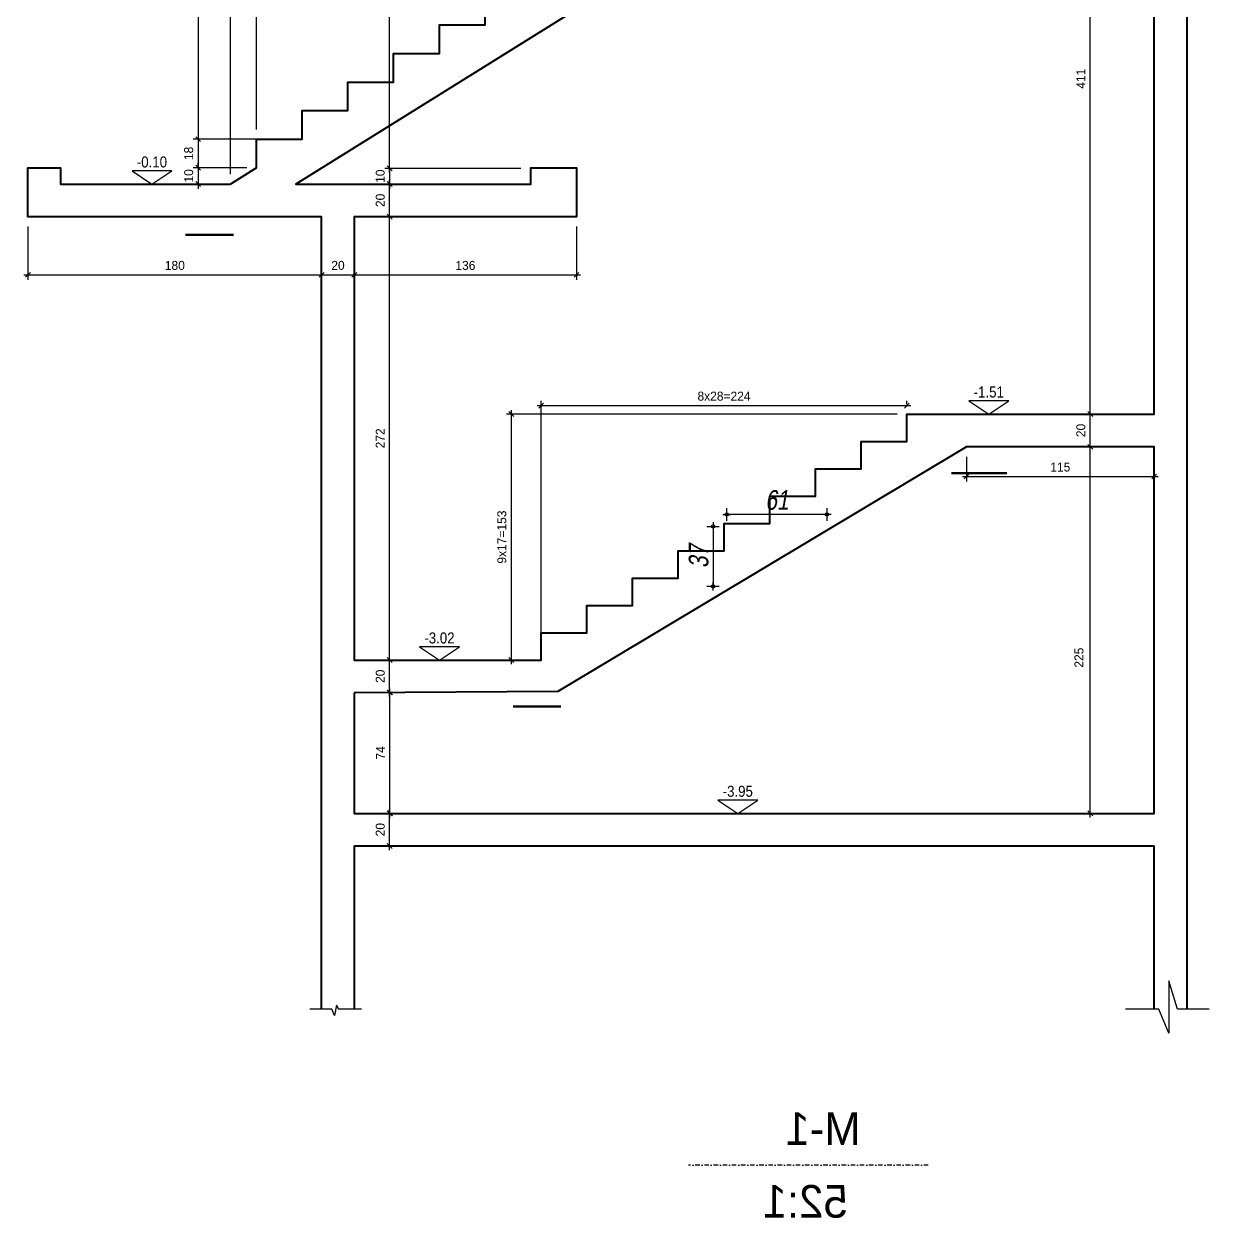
# Model space of a CAD drawing. Header units: inches. Extents: x -5298 to 11252, y 8210 to 22495.
# Drawn here: x 7326 to 8052, y 14963 to 15695 of the extents above; entities that cross this region are included whole.
import ezdxf
from ezdxf.enums import TextEntityAlignment as Align

# ---------------------------------------------------------------- set-up
doc = ezdxf.new("R2010")
doc.units = ezdxf.units.IN
doc.header["$LTSCALE"] = 11
doc.header["$MEASUREMENT"] = 0
doc.linetypes.add('DASHDOT2', pattern=[0.5, 0.25, -0.125, 0, -0.125])
doc.layers.get('Defpoints').update_dxf_attribs({"color": 40})
for name, color, linetype in [('break', 1, 'Continuous'), ('dim', 3, 'Continuous'), ('dim-50-v', 2, 'Continuous'), ('ENG_level', 1, 'DASHDOT2'), ('otm-text', 1, 'Continuous'), ('P-lines', 3, 'Continuous')]:
    doc.layers.add(name, color=color, linetype=linetype)
doc.layers.add('W', color=1, linetype='Continuous', lineweight=50)
doc.layers.add('W-Conc', color=3, linetype='Continuous', lineweight=40)
doc.styles.add('danmm', font='danmm.shx', dxfattribs={"width": 0.9})
doc.styles.add('H-it', font='HEB', dxfattribs={"width": 0.8, "oblique": 10})
doc.styles.add('HEBTXT', font='hebtxt-weld.shx')
doc.styles.add('ROMANS', font='romans')
doc.styles.add('SIVAN-M', font='sivan_m.shx')
doc.dimstyles.new('1-50-work', dxfattribs={"dimtxt": 12, "dimasz": 0.2, "dimexe": 0, "dimexo": 0, "dimgap": 2, "dimtad": 1, "dimdec": 0, "dimtxsty": 'H-it', "dimblk1": 'D20', "dimblk2": 'D20', "dimsah": 1, "dimcen": 0, "dimse1": 1, "dimse2": 1, "dimclrd": 256, "dimclrt": 256, "dimazin": 3, "dimtfac": 1, "dimtdec": 0, "dimtmove": 2, "dimatfit": 3, "dimldrblk": 'D20', "dimtvp": 0.733333})
doc.dimstyles.new('25', dxfattribs={"dimtxt": 5.5, "dimasz": 3, "dimexe": 3, "dimexo": 6, "dimgap": 3, "dimtad": 1, "dimdec": 0, "dimrnd": 0.5, "dimtxsty": 'HEBTXT', "dimblk1": 'OBLIQUE', "dimblk2": 'OBLIQUE', "dimsah": 1, "dimcen": 1, "dimdle": 2.5, "dimclre": 9, "dimclrt": 3, "dimazin": 3, "dimtfac": 1, "dimtdec": 0, "dimtix": 1, "dimtmove": 2, "dimatfit": 3, "dimldrblk": 'OBLIQUE'})

# ---------------------------------------------------------------- blocks, each defined once
blk = doc.blocks.new('_OBLIQUE')
at = {"color": 0, "linetype": 'ByBlock'}
blk.add_line((-0.5, -0.5), (0.5, 0.5), dxfattribs=at)
blk = doc.blocks.new('*D1024')
at = {"layer": 'Defpoints', "color": 0, "ltscale": 5, "transparency": 16777216}
for p in [(7978, 15435.51, -0.31), (7979.14, 15435.51), (7999.34, 15210.97, -0.31)]:
    blk.add_point(p, dxfattribs=at)
at = {"layer": 'dim-50-v', "color": 0, "lineweight": -2, "ltscale": 5, "transparency": 16777216}
blk.add_line((7979.14, 15208.47), (7979.14, 15438.01), dxfattribs=at)
at = {"layer": 'dim-50-v', "color": 9, "lineweight": -2, "ltscale": 5, "transparency": 16777216}
for p, q in [((7984, 15435.51), (7982.14, 15435.51)), ((7993.34, 15210.97), (7976.14, 15210.97))]:
    blk.add_line(p, q, dxfattribs=at)
at = {"layer": 'dim-50-v', "color": 0, "lineweight": -2, "ltscale": 5, "transparency": 16777216, "xscale": 3, "yscale": 3, "zscale": 3}
for p, rotation in [((7979.14, 15435.51), 90), ((7979.14, 15210.97), 270)]:
    blk.add_blockref('_OBLIQUE', p, dxfattribs=dict(at, rotation=rotation))
at = {"layer": 'dim-50-v', "color": 3, "ltscale": 5, "transparency": 16777216, "insert": (7972.25, 15306.35), "char_height": 5.5, "attachment_point": 5, "rotation": 90, "style": 'HEBTXT'}
blk.add_mtext('\\A1;225', dxfattribs=at)
blk = doc.blocks.new('*D994')
at = {"layer": 'Defpoints', "color": 0, "ltscale": 5, "transparency": 16777216}
for p in [(7978.36, 15455.54, -0.31), (7979.14, 15455.54), (7978, 15435.51, -0.31)]:
    blk.add_point(p, dxfattribs=at)
at = {"layer": 'dim-50-v', "color": 0, "lineweight": -2, "ltscale": 5, "transparency": 16777216}
blk.add_line((7979.14, 15433.01), (7979.14, 15458.04), dxfattribs=at)
at = {"layer": 'dim-50-v', "color": 9, "lineweight": -2, "ltscale": 5, "transparency": 16777216}
for p, q in [((7984.36, 15455.54), (7982.14, 15455.54)), ((7984, 15435.51), (7982.14, 15435.51))]:
    blk.add_line(p, q, dxfattribs=at)
at = {"layer": 'dim-50-v', "color": 0, "lineweight": -2, "ltscale": 5, "transparency": 16777216, "xscale": 3, "yscale": 3, "zscale": 3}
for p, rotation in [((7979.14, 15455.54), 90), ((7979.14, 15435.51), 270)]:
    blk.add_blockref('_OBLIQUE', p, dxfattribs=dict(at, rotation=rotation))
at = {"layer": 'dim-50-v', "color": 3, "ltscale": 5, "transparency": 16777216, "insert": (7973.39, 15445.53), "char_height": 5.5, "attachment_point": 5, "rotation": 90, "style": 'HEBTXT'}
blk.add_mtext('\\A1;20', dxfattribs=at)
blk = doc.blocks.new('*D995')
at = {"layer": 'Defpoints', "color": 0, "ltscale": 5, "transparency": 16777216}
for p in [(7979, 15866.47, -0.31), (7979.14, 15866.47), (7978.36, 15455.54, -0.31)]:
    blk.add_point(p, dxfattribs=at)
at = {"layer": 'dim-50-v', "color": 0, "lineweight": -2, "ltscale": 5, "transparency": 16777216}
blk.add_line((7979.14, 15453.04), (7979.14, 15868.97), dxfattribs=at)
at = {"layer": 'dim-50-v', "color": 9, "lineweight": -2, "ltscale": 5, "transparency": 16777216}
for p, q in [((7985, 15866.47), (7982.14, 15866.47)), ((7984.36, 15455.54), (7982.14, 15455.54))]:
    blk.add_line(p, q, dxfattribs=at)
at = {"layer": 'dim-50-v', "color": 0, "lineweight": -2, "ltscale": 5, "transparency": 16777216, "xscale": 3, "yscale": 3, "zscale": 3}
for p, rotation in [((7979.14, 15866.47), 90), ((7979.14, 15455.54), 270)]:
    blk.add_blockref('_OBLIQUE', p, dxfattribs=dict(at, rotation=rotation))
at = {"layer": 'dim-50-v', "color": 3, "ltscale": 5, "transparency": 16777216, "insert": (7973.39, 15661.01), "char_height": 5.5, "attachment_point": 5, "rotation": 90, "style": 'HEBTXT'}
blk.add_mtext('\\A1;411', dxfattribs=at)
blk = doc.blocks.new('MF1')
blk.add_lwpolyline([(30, 20), (0, 0), (-30, 20)], close=True)
at = {"style": 'ROMANS'}
blk.add_attdef('0', text='', height=6, dxfattribs=at).set_placement((0, 25), align=Align.CENTER)
blk = doc.blocks.new('*D1001')
at = {"layer": 'Defpoints', "color": 0, "ltscale": 5, "transparency": 16777216}
for p in [(7548.56, 15210.97, -0.31), (7549.97, 15210.97), (7548.56, 15190.97, -0.25)]:
    blk.add_point(p, dxfattribs=at)
at = {"layer": 'dim-50-v', "color": 0, "lineweight": -2, "ltscale": 5, "transparency": 16777216}
blk.add_line((7549.97, 15188.47), (7549.97, 15213.47), dxfattribs=at)
at = {"layer": 'dim-50-v', "color": 9, "lineweight": -2, "ltscale": 5, "transparency": 16777216}
for p, q in [((7554.56, 15210.97), (7552.97, 15210.97)), ((7554.56, 15190.97), (7552.97, 15190.97))]:
    blk.add_line(p, q, dxfattribs=at)
at = {"layer": 'dim-50-v', "color": 0, "lineweight": -2, "ltscale": 5, "transparency": 16777216, "xscale": 3, "yscale": 3, "zscale": 3}
for p, rotation in [((7549.97, 15210.97), 90), ((7549.97, 15190.97), 270)]:
    blk.add_blockref('_OBLIQUE', p, dxfattribs=dict(at, rotation=rotation))
at = {"layer": 'dim-50-v', "color": 3, "ltscale": 5, "transparency": 16777216, "insert": (7544.22, 15200.97), "char_height": 5.5, "attachment_point": 5, "rotation": 90, "style": 'HEBTXT'}
blk.add_mtext('\\A1;20', dxfattribs=at)
blk = doc.blocks.new('*D1002')
at = {"layer": 'Defpoints', "color": 0, "ltscale": 5, "transparency": 16777216}
for p in [(7549.86, 15285.01, -0.31), (7550.18, 15285.01), (7548.56, 15210.97, -0.31)]:
    blk.add_point(p, dxfattribs=at)
at = {"layer": 'dim-50-v', "color": 0, "lineweight": -2, "ltscale": 5, "transparency": 16777216}
blk.add_line((7550.18, 15208.47), (7550.18, 15287.51), dxfattribs=at)
at = {"layer": 'dim-50-v', "color": 9, "lineweight": -2, "ltscale": 5, "transparency": 16777216}
for p, q in [((7555.86, 15285.01), (7553.18, 15285.01)), ((7554.56, 15210.97), (7553.18, 15210.97))]:
    blk.add_line(p, q, dxfattribs=at)
at = {"layer": 'dim-50-v', "color": 0, "lineweight": -2, "ltscale": 5, "transparency": 16777216, "xscale": 3, "yscale": 3, "zscale": 3}
for p, rotation in [((7550.18, 15285.01), 90), ((7550.18, 15210.97), 270)]:
    blk.add_blockref('_OBLIQUE', p, dxfattribs=dict(at, rotation=rotation))
at = {"layer": 'dim-50-v', "color": 3, "ltscale": 5, "transparency": 16777216, "insert": (7544.43, 15247.99), "char_height": 5.5, "attachment_point": 5, "rotation": 90, "style": 'HEBTXT'}
blk.add_mtext('\\A1;74', dxfattribs=at)
blk = doc.blocks.new('*D1003')
at = {"layer": 'Defpoints', "color": 0, "ltscale": 5, "transparency": 16777216}
for p in [(7549.97, 15304.88, -0.31), (7549.97, 15304.88), (7549.86, 15285.01, -0.31)]:
    blk.add_point(p, dxfattribs=at)
at = {"layer": 'dim-50-v', "color": 0, "lineweight": -2, "ltscale": 5, "transparency": 16777216}
blk.add_line((7549.97, 15282.51), (7549.97, 15307.38), dxfattribs=at)
at = {"layer": 'dim-50-v', "color": 9, "lineweight": -2, "ltscale": 5, "transparency": 16777216}
for p, q in [((7555.97, 15304.88), (7552.97, 15304.88)), ((7555.86, 15285.01), (7552.97, 15285.01))]:
    blk.add_line(p, q, dxfattribs=at)
at = {"layer": 'dim-50-v', "color": 0, "lineweight": -2, "ltscale": 5, "transparency": 16777216, "xscale": 3, "yscale": 3, "zscale": 3}
for p, rotation in [((7549.97, 15304.88), 90), ((7549.97, 15285.01), 270)]:
    blk.add_blockref('_OBLIQUE', p, dxfattribs=dict(at, rotation=rotation))
at = {"layer": 'dim-50-v', "color": 3, "ltscale": 5, "transparency": 16777216, "insert": (7544.22, 15294.95), "char_height": 5.5, "attachment_point": 5, "rotation": 90, "style": 'HEBTXT'}
blk.add_mtext('\\A1;20', dxfattribs=at)
blk = doc.blocks.new('*D1004')
at = {"layer": 'Defpoints', "color": 0, "ltscale": 5, "transparency": 16777216}
for p in [(7549.97, 15576.47), (7565.18, 15576.47, -0.31), (7549.97, 15304.88, -0.31)]:
    blk.add_point(p, dxfattribs=at)
at = {"layer": 'dim-50-v', "color": 9, "lineweight": -2, "ltscale": 5, "transparency": 16777216}
for p, q in [((7559.18, 15576.47), (7546.97, 15576.47)), ((7555.97, 15304.88), (7552.97, 15304.88))]:
    blk.add_line(p, q, dxfattribs=at)
at = {"layer": 'dim-50-v', "color": 0, "lineweight": -2, "ltscale": 5, "transparency": 16777216}
blk.add_line((7549.97, 15302.38), (7549.97, 15578.97), dxfattribs=at)
at = {"layer": 'dim-50-v', "color": 0, "lineweight": -2, "ltscale": 5, "transparency": 16777216, "xscale": 3, "yscale": 3, "zscale": 3}
for p, rotation in [((7549.97, 15576.47), 90), ((7549.97, 15304.88), 270)]:
    blk.add_blockref('_OBLIQUE', p, dxfattribs=dict(at, rotation=rotation))
at = {"layer": 'dim-50-v', "color": 3, "ltscale": 5, "transparency": 16777216, "insert": (7544.22, 15440.68), "char_height": 5.5, "attachment_point": 5, "rotation": 90, "style": 'HEBTXT'}
blk.add_mtext('\\A1;272', dxfattribs=at)
blk = doc.blocks.new('*D1005')
at = {"layer": 'Defpoints', "color": 0, "ltscale": 5, "transparency": 16777216}
for p in [(7549.97, 15596.47), (7564.42, 15596.47, -0.31), (7565.18, 15576.47, -0.31)]:
    blk.add_point(p, dxfattribs=at)
at = {"layer": 'dim-50-v', "color": 0, "lineweight": -2, "ltscale": 5, "transparency": 16777216}
blk.add_line((7549.97, 15573.97), (7549.97, 15598.97), dxfattribs=at)
at = {"layer": 'dim-50-v', "color": 9, "lineweight": -2, "ltscale": 5, "transparency": 16777216}
for p, q in [((7558.42, 15596.47), (7546.97, 15596.47)), ((7559.18, 15576.47), (7546.97, 15576.47))]:
    blk.add_line(p, q, dxfattribs=at)
at = {"layer": 'dim-50-v', "color": 0, "lineweight": -2, "ltscale": 5, "transparency": 16777216, "xscale": 3, "yscale": 3, "zscale": 3}
for p, rotation in [((7549.97, 15596.47), 90), ((7549.97, 15576.47), 270)]:
    blk.add_blockref('_OBLIQUE', p, dxfattribs=dict(at, rotation=rotation))
at = {"layer": 'dim-50-v', "color": 3, "ltscale": 5, "transparency": 16777216, "insert": (7544.22, 15586.47), "char_height": 5.5, "attachment_point": 5, "rotation": 90, "style": 'HEBTXT'}
blk.add_mtext('\\A1;20', dxfattribs=at)
blk = doc.blocks.new('*D1006')
at = {"layer": 'Defpoints', "color": 0, "ltscale": 5, "transparency": 16777216}
for p in [(7549.97, 16031.41), (7586.43, 16031.41, -0.31), (7636.42, 15606.07, -0.31)]:
    blk.add_point(p, dxfattribs=at)
at = {"layer": 'dim-50-v', "color": 9, "lineweight": -2, "ltscale": 5, "transparency": 16777216}
for p, q in [((7580.43, 16031.41), (7546.97, 16031.41)), ((7630.42, 15606.07), (7546.97, 15606.07))]:
    blk.add_line(p, q, dxfattribs=at)
at = {"layer": 'dim-50-v', "color": 0, "lineweight": -2, "ltscale": 5, "transparency": 16777216}
blk.add_line((7549.97, 15603.57), (7549.97, 16033.91), dxfattribs=at)
at = {"layer": 'dim-50-v', "color": 0, "lineweight": -2, "ltscale": 5, "transparency": 16777216, "xscale": 3, "yscale": 3, "zscale": 3}
for p, rotation in [((7549.97, 16031.41), 90), ((7549.97, 15606.07), 270)]:
    blk.add_blockref('_OBLIQUE', p, dxfattribs=dict(at, rotation=rotation))
at = {"layer": 'dim-50-v', "color": 3, "ltscale": 5, "transparency": 16777216, "insert": (7544.22, 15818.74), "char_height": 5.5, "attachment_point": 5, "rotation": 90, "style": 'HEBTXT'}
blk.add_mtext('\\A1;426', dxfattribs=at)
blk = doc.blocks.new('*D1012')
at = {"layer": 'Defpoints', "color": 0, "ltscale": 5, "transparency": 16777216}
for p in [(7866.8, 15460.75), (7866.8, 15455.54, -0.31), (7642.8, 15304.88, -0.31)]:
    blk.add_point(p, dxfattribs=at)
at = {"layer": 'dim-50-v', "color": 0, "lineweight": -2, "ltscale": 5, "transparency": 16777216}
blk.add_line((7640.3, 15460.75), (7869.3, 15460.75), dxfattribs=at)
at = {"layer": 'dim-50-v', "color": 9, "lineweight": -2, "ltscale": 5, "transparency": 16777216}
for p, q in [((7642.8, 15310.88), (7642.8, 15463.75)), ((7866.8, 15461.54), (7866.8, 15463.75))]:
    blk.add_line(p, q, dxfattribs=at)
at = {"layer": 'dim-50-v', "color": 0, "lineweight": -2, "ltscale": 5, "transparency": 16777216, "xscale": 3, "yscale": 3, "zscale": 3, "rotation": 180}
blk.add_blockref('_OBLIQUE', (7642.8, 15460.75), dxfattribs=at)
at = {"layer": 'dim-50-v', "color": 0, "lineweight": -2, "ltscale": 5, "transparency": 16777216, "xscale": 3, "yscale": 3, "zscale": 3}
blk.add_blockref('_OBLIQUE', (7866.8, 15460.75), dxfattribs=at)
at = {"layer": 'dim-50-v', "color": 3, "ltscale": 5, "transparency": 16777216, "insert": (7754.8, 15466.5), "char_height": 5.5, "attachment_point": 5, "style": 'HEBTXT'}
blk.add_mtext('\\A1;8x28=224', dxfattribs=at)
blk = doc.blocks.new('*D961')
at = {"layer": 'Defpoints', "color": 0, "ltscale": 5, "transparency": 16777216}
for p in [(7468.42, 15905.01), (7468.42, 15680.38, -0.31), (7452.42, 15596.47, -0.31)]:
    blk.add_point(p, dxfattribs=at)
at = {"layer": 'dim-50-v', "color": 0, "lineweight": -2, "ltscale": 5, "transparency": 16777216}
blk.add_line((7449.92, 15905.01), (7470.92, 15905.01), dxfattribs=at)
at = {"layer": 'dim-50-v', "color": 9, "lineweight": -2, "ltscale": 5, "transparency": 16777216}
for p, q in [((7452.42, 15602.47), (7452.42, 15908.01)), ((7468.42, 15686.38), (7468.42, 15908.01))]:
    blk.add_line(p, q, dxfattribs=at)
at = {"layer": 'dim-50-v', "color": 0, "lineweight": -2, "ltscale": 5, "transparency": 16777216, "xscale": 3, "yscale": 3, "zscale": 3, "rotation": 180}
blk.add_blockref('_OBLIQUE', (7452.42, 15905.01), dxfattribs=at)
at = {"layer": 'dim-50-v', "color": 0, "lineweight": -2, "ltscale": 5, "transparency": 16777216, "xscale": 3, "yscale": 3, "zscale": 3}
blk.add_blockref('_OBLIQUE', (7468.42, 15905.01), dxfattribs=at)
at = {"layer": 'dim-50-v', "color": 3, "ltscale": 5, "transparency": 16777216, "insert": (7460.42, 15910.76), "char_height": 5.5, "attachment_point": 5, "style": 'HEBTXT'}
blk.add_mtext('\\A1;16', dxfattribs=at)
blk = doc.blocks.new('*D962')
at = {"layer": 'Defpoints', "color": 0, "ltscale": 5, "transparency": 16777216}
for p in [(7888.43, 15905.01), (7888.43, 15886.47, -0.31), (7468.42, 15623.97, -0.31)]:
    blk.add_point(p, dxfattribs=at)
at = {"layer": 'dim-50-v', "color": 0, "lineweight": -2, "ltscale": 5, "transparency": 16777216}
blk.add_line((7465.92, 15905.01), (7890.93, 15905.01), dxfattribs=at)
at = {"layer": 'dim-50-v', "color": 9, "lineweight": -2, "ltscale": 5, "transparency": 16777216}
for p, q in [((7468.42, 15629.97), (7468.42, 15908.01)), ((7888.43, 15892.47), (7888.43, 15908.01))]:
    blk.add_line(p, q, dxfattribs=at)
at = {"layer": 'dim-50-v', "color": 0, "lineweight": -2, "ltscale": 5, "transparency": 16777216, "xscale": 3, "yscale": 3, "zscale": 3, "rotation": 180}
blk.add_blockref('_OBLIQUE', (7468.42, 15905.01), dxfattribs=at)
at = {"layer": 'dim-50-v', "color": 0, "lineweight": -2, "ltscale": 5, "transparency": 16777216, "xscale": 3, "yscale": 3, "zscale": 3}
blk.add_blockref('_OBLIQUE', (7888.43, 15905.01), dxfattribs=at)
at = {"layer": 'dim-50-v', "color": 3, "ltscale": 5, "transparency": 16777216, "insert": (7678.42, 15910.76), "char_height": 5.5, "attachment_point": 5, "style": 'HEBTXT'}
blk.add_mtext('\\A1;15x28=420', dxfattribs=at)
blk = doc.blocks.new('*D968')
at = {"layer": 'Defpoints', "color": 0, "ltscale": 5, "transparency": 16777216}
for p in [(7866.8, 15455.54, -0.31), (7624.45, 15304.88), (7642.8, 15304.88, -0.31)]:
    blk.add_point(p, dxfattribs=at)
at = {"layer": 'dim-50-v', "color": 0, "lineweight": -2, "ltscale": 5, "transparency": 16777216}
blk.add_line((7624.45, 15458.04), (7624.45, 15302.38), dxfattribs=at)
at = {"layer": 'dim-50-v', "color": 9, "lineweight": -2, "ltscale": 5, "transparency": 16777216}
for p, q in [((7860.8, 15455.54), (7621.45, 15455.54)), ((7636.8, 15304.88), (7621.45, 15304.88))]:
    blk.add_line(p, q, dxfattribs=at)
at = {"layer": 'dim-50-v', "color": 0, "lineweight": -2, "ltscale": 5, "transparency": 16777216, "xscale": 3, "yscale": 3, "zscale": 3}
for p, rotation in [((7624.45, 15455.54), 90), ((7624.45, 15304.88), 270)]:
    blk.add_blockref('_OBLIQUE', p, dxfattribs=dict(at, rotation=rotation))
at = {"layer": 'dim-50-v', "color": 3, "ltscale": 5, "transparency": 16777216, "insert": (7618.7, 15380.21), "char_height": 5.5, "attachment_point": 5, "rotation": 90, "style": 'HEBTXT'}
blk.add_mtext('\\A1;9x17=153', dxfattribs=at)
blk = doc.blocks.new('*D969')
at = {"layer": 'Defpoints', "color": 0, "ltscale": 5, "transparency": 16777216}
for p in [(7888.43, 15886.47, -0.31), (7432.64, 15623.97), (7496.42, 15623.97, -0.31)]:
    blk.add_point(p, dxfattribs=at)
at = {"layer": 'dim-50-v', "color": 9, "lineweight": -2, "ltscale": 5, "transparency": 16777216}
for p, q in [((7882.43, 15886.47), (7429.64, 15886.47)), ((7490.42, 15623.97), (7429.64, 15623.97))]:
    blk.add_line(p, q, dxfattribs=at)
at = {"layer": 'dim-50-v', "color": 0, "lineweight": -2, "ltscale": 5, "transparency": 16777216}
blk.add_line((7432.64, 15888.97), (7432.64, 15621.47), dxfattribs=at)
at = {"layer": 'dim-50-v', "color": 0, "lineweight": -2, "ltscale": 5, "transparency": 16777216, "xscale": 3, "yscale": 3, "zscale": 3}
for p, rotation in [((7432.64, 15886.47), 90), ((7432.64, 15623.97), 270)]:
    blk.add_blockref('_OBLIQUE', p, dxfattribs=dict(at, rotation=rotation))
at = {"layer": 'dim-50-v', "color": 3, "ltscale": 5, "transparency": 16777216, "insert": (7426.89, 15755.22), "char_height": 5.5, "attachment_point": 5, "rotation": 90, "style": 'HEBTXT'}
blk.add_mtext('\\A1;15x18=270', dxfattribs=at)
blk = doc.blocks.new('*D1014')
at = {"layer": 'Defpoints', "color": 0, "ltscale": 5, "transparency": 16777216}
for p in [(7496.42, 15623.97, -0.31), (7432.64, 15606.47), (7468.42, 15606.47, -0.31)]:
    blk.add_point(p, dxfattribs=at)
at = {"layer": 'dim-50-v', "color": 0, "lineweight": -2, "ltscale": 5, "transparency": 16777216}
blk.add_line((7432.64, 15626.47), (7432.64, 15603.97), dxfattribs=at)
at = {"layer": 'dim-50-v', "color": 9, "lineweight": -2, "ltscale": 5, "transparency": 16777216}
for p, q in [((7490.42, 15623.97), (7429.64, 15623.97)), ((7462.42, 15606.47), (7429.64, 15606.47))]:
    blk.add_line(p, q, dxfattribs=at)
at = {"layer": 'dim-50-v', "color": 0, "lineweight": -2, "ltscale": 5, "transparency": 16777216, "xscale": 3, "yscale": 3, "zscale": 3}
for p, rotation in [((7432.64, 15623.97), 90), ((7432.64, 15606.47), 270)]:
    blk.add_blockref('_OBLIQUE', p, dxfattribs=dict(at, rotation=rotation))
at = {"layer": 'dim-50-v', "color": 3, "ltscale": 5, "transparency": 16777216, "insert": (7426.89, 15615.22), "char_height": 5.5, "attachment_point": 5, "rotation": 90, "style": 'HEBTXT'}
blk.add_mtext('\\A1;18', dxfattribs=at)
blk = doc.blocks.new('*D1015')
at = {"layer": 'Defpoints', "color": 0, "ltscale": 5, "transparency": 16777216}
for p in [(7468.42, 15606.47, -0.31), (7432.64, 15596.47), (7452.42, 15596.47, -0.31)]:
    blk.add_point(p, dxfattribs=at)
at = {"layer": 'dim-50-v', "color": 9, "lineweight": -2, "ltscale": 5, "transparency": 16777216}
for p, q in [((7462.42, 15606.47), (7429.64, 15606.47)), ((7446.42, 15596.47), (7429.64, 15596.47))]:
    blk.add_line(p, q, dxfattribs=at)
at = {"layer": 'dim-50-v', "color": 0, "lineweight": -2, "ltscale": 5, "transparency": 16777216}
for p, q in [((7432.64, 15606.47), (7432.64, 15609.47)), ((7432.64, 15606.47), (7432.64, 15596.47)), ((7432.64, 15596.47), (7432.64, 15593.47))]:
    blk.add_line(p, q, dxfattribs=at)
at = {"layer": 'dim-50-v', "color": 0, "lineweight": -2, "ltscale": 5, "transparency": 16777216, "xscale": 3, "yscale": 3, "zscale": 3}
for p, rotation in [((7432.64, 15606.47), 270), ((7432.64, 15596.47), 90)]:
    blk.add_blockref('_OBLIQUE', p, dxfattribs=dict(at, rotation=rotation))
at = {"layer": 'dim-50-v', "color": 3, "ltscale": 5, "transparency": 16777216, "insert": (7426.89, 15601.47), "char_height": 5.5, "attachment_point": 5, "rotation": 90, "style": 'HEBTXT'}
blk.add_mtext('\\A1;10', dxfattribs=at)
blk = doc.blocks.new('*D974')
at = {"layer": 'Defpoints', "color": 0, "ltscale": 5, "transparency": 16777216}
for p in [(7636.42, 15606.07, -0.31), (7549.97, 15596.47), (7549.97, 15596.47)]:
    blk.add_point(p, dxfattribs=at)
at = {"layer": 'dim-50-v', "color": 9, "lineweight": -2, "ltscale": 5, "transparency": 16777216}
for p, q in [((7630.42, 15606.07), (7546.97, 15606.07)), ((7555.97, 15596.47), (7552.97, 15596.47))]:
    blk.add_line(p, q, dxfattribs=at)
at = {"layer": 'dim-50-v', "color": 0, "lineweight": -2, "ltscale": 5, "transparency": 16777216}
for p, q in [((7549.97, 15606.07), (7549.97, 15609.07)), ((7549.97, 15606.07), (7549.97, 15596.47)), ((7549.97, 15596.47), (7549.97, 15593.47))]:
    blk.add_line(p, q, dxfattribs=at)
at = {"layer": 'dim-50-v', "color": 0, "lineweight": -2, "ltscale": 5, "transparency": 16777216, "xscale": 3, "yscale": 3, "zscale": 3}
for p, rotation in [((7549.97, 15606.07), 270), ((7549.97, 15596.47), 90)]:
    blk.add_blockref('_OBLIQUE', p, dxfattribs=dict(at, rotation=rotation))
at = {"layer": 'dim-50-v', "color": 3, "ltscale": 5, "transparency": 16777216, "insert": (7544.22, 15601.27), "char_height": 5.5, "attachment_point": 5, "rotation": 90, "style": 'HEBTXT'}
blk.add_mtext('\\A1;10', dxfattribs=at)
blk = doc.blocks.new('D20')
for p, q in [((12.5, 0), (-12.5, 0)), ((0, 19.2), (0, -19.2))]:
    blk.add_line(p, q)
blk.add_circle((0, 0), 5)
blk = doc.blocks.new('*D991')
at = {"layer": 'Defpoints', "color": 0, "linetype": 'Continuous', "transparency": 16777216}
for p in [(7756.49, 15394.09), (7756.49, 15386.74, -0.01), (7817.86, 15386.81, -0.01)]:
    blk.add_point(p, dxfattribs=at)
at = {"layer": 'dim-50-v', "lineweight": -2, "transparency": 16777216}
blk.add_line((7817.66, 15394.09), (7756.69, 15394.09), dxfattribs=at)
at = {"layer": 'dim-50-v', "linetype": 'Continuous', "lineweight": -2, "transparency": 16777216, "xscale": 0.2, "yscale": 0.2, "zscale": 0.2, "rotation": 180}
blk.add_blockref('D20', (7756.49, 15394.09), dxfattribs=at)
at = {"layer": 'dim-50-v', "linetype": 'Continuous', "lineweight": -2, "transparency": 16777216, "xscale": 0.2, "yscale": 0.2, "zscale": 0.2}
blk.add_blockref('D20', (7817.86, 15394.09), dxfattribs=at)
at = {"layer": 'dim-50-v', "linetype": 'Continuous', "transparency": 16777216, "insert": (7787.18, 15402.89), "char_height": 12, "attachment_point": 5, "style": 'H-it'}
blk.add_mtext('\\A1;61', dxfattribs=at)
blk = doc.blocks.new('*D992')
at = {"layer": 'Defpoints', "color": 0, "linetype": 'Continuous', "transparency": 16777216}
for p in [(7756.49, 15386.74, -0.01), (7748.08, 15350), (7756.37, 15350, -0.01)]:
    blk.add_point(p, dxfattribs=at)
at = {"layer": 'dim-50-v', "lineweight": -2, "transparency": 16777216}
blk.add_line((7748.08, 15386.54), (7748.08, 15350.2), dxfattribs=at)
at = {"layer": 'dim-50-v', "linetype": 'Continuous', "lineweight": -2, "transparency": 16777216, "xscale": 0.2, "yscale": 0.2, "zscale": 0.2}
for p, rotation in [((7748.08, 15386.74), 90), ((7748.08, 15350), 270)]:
    blk.add_blockref('D20', p, dxfattribs=dict(at, rotation=rotation))
at = {"layer": 'dim-50-v', "linetype": 'Continuous', "transparency": 16777216, "insert": (7739.28, 15368.37), "char_height": 12, "attachment_point": 5, "rotation": 90, "style": 'H-it'}
blk.add_mtext('\\A1;37', dxfattribs=at)
blk = doc.blocks.new('*D993')
at = {"layer": 'Defpoints', "color": 0, "ltscale": 5, "transparency": 16777216}
for p in [(7903.32, 15435.45, 0.01), (8018.32, 15435.45, 0.01), (8018.32, 15417.33)]:
    blk.add_point(p, dxfattribs=at)
at = {"layer": 'dim-50-v', "color": 9, "lineweight": -2, "ltscale": 5, "transparency": 16777216}
for p, q in [((7903.32, 15429.45), (7903.32, 15414.33)), ((8018.32, 15429.45), (8018.32, 15414.33))]:
    blk.add_line(p, q, dxfattribs=at)
at = {"layer": 'dim-50-v', "color": 0, "lineweight": -2, "ltscale": 5, "transparency": 16777216}
blk.add_line((7900.82, 15417.33), (8020.82, 15417.33), dxfattribs=at)
at = {"layer": 'dim-50-v', "color": 0, "lineweight": -2, "ltscale": 5, "transparency": 16777216, "xscale": 3, "yscale": 3, "zscale": 3, "rotation": 180}
blk.add_blockref('_OBLIQUE', (7903.32, 15417.33), dxfattribs=at)
at = {"layer": 'dim-50-v', "color": 0, "lineweight": -2, "ltscale": 5, "transparency": 16777216, "xscale": 3, "yscale": 3, "zscale": 3}
blk.add_blockref('_OBLIQUE', (8018.32, 15417.33), dxfattribs=at)
at = {"layer": 'dim-50-v', "color": 3, "ltscale": 5, "transparency": 16777216, "insert": (7960.82, 15423.08), "char_height": 5.5, "attachment_point": 5, "style": 'HEBTXT'}
blk.add_mtext('\\A1;115', dxfattribs=at)
blk = doc.blocks.new('*D986')
at = {"layer": 'Defpoints', "color": 0, "ltscale": 5, "transparency": 16777216}
for p in [(7328.41, 15576.47, 0.01), (7508.32, 15576.47, 0.01), (7508.32, 15540.84)]:
    blk.add_point(p, dxfattribs=at)
at = {"layer": 'dim-50-v', "color": 9, "lineweight": -2, "ltscale": 5, "transparency": 16777216}
for p, q in [((7328.41, 15570.47), (7328.41, 15537.84)), ((7508.32, 15570.47), (7508.32, 15537.84))]:
    blk.add_line(p, q, dxfattribs=at)
at = {"layer": 'dim-50-v', "color": 0, "lineweight": -2, "ltscale": 5, "transparency": 16777216}
blk.add_line((7325.91, 15540.84), (7510.82, 15540.84), dxfattribs=at)
at = {"layer": 'dim-50-v', "color": 0, "lineweight": -2, "ltscale": 5, "transparency": 16777216, "xscale": 3, "yscale": 3, "zscale": 3, "rotation": 180}
blk.add_blockref('_OBLIQUE', (7328.41, 15540.84), dxfattribs=at)
at = {"layer": 'dim-50-v', "color": 0, "lineweight": -2, "ltscale": 5, "transparency": 16777216, "xscale": 3, "yscale": 3, "zscale": 3}
blk.add_blockref('_OBLIQUE', (7508.32, 15540.84), dxfattribs=at)
at = {"layer": 'dim-50-v', "color": 3, "ltscale": 5, "transparency": 16777216, "insert": (7418.36, 15546.59), "char_height": 5.5, "attachment_point": 5, "style": 'HEBTXT'}
blk.add_mtext('\\A1;180', dxfattribs=at)
blk = doc.blocks.new('*D987')
at = {"layer": 'Defpoints', "color": 0, "linetype": 'Continuous', "transparency": 16777216}
for p in [(7508.32, 15576.47, 0.01), (7528.32, 15540.84, 0.01), (7528.32, 15540.84)]:
    blk.add_point(p, dxfattribs=at)
at = {"layer": 'dim-50-v', "color": 9, "linetype": 'Continuous', "lineweight": -2, "transparency": 16777216}
for p, q in [((7508.32, 15570.47), (7508.32, 15537.84)), ((7528.32, 15534.84), (7528.32, 15537.84))]:
    blk.add_line(p, q, dxfattribs=at)
at = {"layer": 'dim-50-v', "color": 0, "linetype": 'Continuous', "lineweight": -2, "transparency": 16777216}
blk.add_line((7505.82, 15540.84), (7530.82, 15540.84), dxfattribs=at)
at = {"layer": 'dim-50-v', "color": 0, "linetype": 'Continuous', "lineweight": -2, "transparency": 16777216, "xscale": 3, "yscale": 3, "zscale": 3, "rotation": 180}
blk.add_blockref('_OBLIQUE', (7508.32, 15540.84), dxfattribs=at)
at = {"layer": 'dim-50-v', "color": 0, "linetype": 'Continuous', "lineweight": -2, "transparency": 16777216, "xscale": 3, "yscale": 3, "zscale": 3}
blk.add_blockref('_OBLIQUE', (7528.32, 15540.84), dxfattribs=at)
at = {"layer": 'dim-50-v', "color": 3, "linetype": 'Continuous', "transparency": 16777216, "insert": (7518.32, 15546.59), "char_height": 5.5, "attachment_point": 5, "style": 'HEBTXT'}
blk.add_mtext('\\A1;20', dxfattribs=at)
blk = doc.blocks.new('*D988')
at = {"layer": 'Defpoints', "color": 0, "linetype": 'Continuous', "transparency": 16777216}
for p in [(7664.42, 15576.47, 0.01), (7528.32, 15540.84, 0.01), (7664.42, 15540.84)]:
    blk.add_point(p, dxfattribs=at)
at = {"layer": 'dim-50-v', "color": 9, "linetype": 'Continuous', "lineweight": -2, "transparency": 16777216}
for p, q in [((7664.42, 15570.47), (7664.42, 15537.84)), ((7528.32, 15534.84), (7528.32, 15537.84))]:
    blk.add_line(p, q, dxfattribs=at)
at = {"layer": 'dim-50-v', "color": 0, "linetype": 'Continuous', "lineweight": -2, "transparency": 16777216}
blk.add_line((7525.82, 15540.84), (7666.92, 15540.84), dxfattribs=at)
at = {"layer": 'dim-50-v', "color": 0, "linetype": 'Continuous', "lineweight": -2, "transparency": 16777216, "xscale": 3, "yscale": 3, "zscale": 3, "rotation": 180}
blk.add_blockref('_OBLIQUE', (7528.32, 15540.84), dxfattribs=at)
at = {"layer": 'dim-50-v', "color": 0, "linetype": 'Continuous', "lineweight": -2, "transparency": 16777216, "xscale": 3, "yscale": 3, "zscale": 3}
blk.add_blockref('_OBLIQUE', (7664.42, 15540.84), dxfattribs=at)
at = {"layer": 'dim-50-v', "color": 3, "linetype": 'Continuous', "transparency": 16777216, "insert": (7596.37, 15546.59), "char_height": 5.5, "attachment_point": 5, "style": 'HEBTXT'}
blk.add_mtext('\\A1;136', dxfattribs=at)

msp = doc.modelspace()

# ---------------------------------------------------------------- linework, layer by layer
at = {"layer": 'break'}
for points, elevation in [([(8051.961, 15090.965), (8032.499, 15090.965), (8027.323, 15108.385), (8027.323, 15076.289), (8021.199, 15090.965), (8000.813, 15090.965)], -0.3), ([(7532.694, 15090.965), (7518.922, 15090.965), (7517.324, 15093.418), (7516.254, 15087.071), (7514.537, 15090.965), (7501.131, 15090.965)], -0.244)]:
    msp.add_lwpolyline(points, dxfattribs=dict(at, elevation=elevation))
at = {"layer": 'dim', "ltscale": 5, "elevation": -0.011}
msp.add_lwpolyline([(7866.797, 15453.06), (7866.689, 15453.06)], dxfattribs=at)
at = {"layer": 'ENG_level', "elevation": -0.307}
msp.add_lwpolyline([(7879.939, 14995.512), (7733.103, 14995.512)], dxfattribs=at)
at = {"layer": 'W', "ltscale": 5}
for points, elevation in [([(7424.913, 15565.411), (7454.251, 15565.411)], -0.2), ([(7928.024, 15419.297), (7894.125, 15419.297)], -0.033), ([(7625.567, 15276.521), (7654.905, 15276.521)], 0.021)]:
    msp.add_lwpolyline(points, dxfattribs=dict(at, elevation=elevation))
at = {"layer": 'W-Conc', "ltscale": 5}
for points, elevation in [([(8038.31, 16560.979), (8038.318, 15090.965)], -0.3), ([(7925.97, 15866.471), (7492.415, 15596.471), (7636.424, 15596.471), (7636.424, 15606.471), (7664.424, 15606.471), (7664.424, 15576.471), (7528.318, 15576.471), (7528.318, 15304.881), (7642.797, 15304.881), (7642.797, 15321.621), (7670.797, 15321.621), (7670.797, 15338.361), (7698.797, 15338.361), (7698.797, 15355.101), (7726.797, 15355.101), (7726.797, 15371.841), (7754.797, 15371.841), (7754.797, 15388.581), (7782.797, 15388.581), (7782.797, 15405.321), (7810.797, 15405.321), (7810.797, 15422.061), (7838.797, 15422.061), (7838.797, 15438.801), (7866.797, 15438.801), (7866.797, 15455.541), (8018.318, 15455.541), (8018.318, 15866.471)], -0.3), ([(7468.416, 15606.471), (7468.416, 15623.971), (7496.416, 15623.971), (7496.416, 15641.471), (7524.416, 15641.471), (7524.416, 15658.971), (7552.42, 15658.971), (7552.42, 15676.471), (7580.416, 15676.471), (7580.416, 15693.971), (7608.416, 15693.971), (7608.416, 15711.471)], -0.3), ([(7508.318, 15090.965), (7508.318, 15576.471), (7328.406, 15576.471), (7328.406, 15606.471), (7348.407, 15606.471), (7348.406, 15596.471), (7452.416, 15596.471)], -0.3), ([(7468.416, 15606.471), (7452.416, 15596.471)], -0.3), ([(7528.318, 15284.884), (7528.321, 15210.965), (8018.318, 15210.965), (8018.318, 15435.541), (7903.321, 15435.453), (7653.087, 15285.633), (7528.318, 15284.884)], -0.3), ([(8018.318, 15090.965), (8018.318, 15190.965), (7528.318, 15190.965), (7528.318, 15090.965)], -0.244)]:
    msp.add_lwpolyline(points, dxfattribs=dict(at, elevation=elevation))

# ---------------------------------------------------------------- block references
at = {"layer": 'P-lines', "color": 3}
ref = msp.add_blockref('MF1', (7404.353, 15596.471, -0.3), dxfattribs=dict(at, xscale=-0.4065600000089035, yscale=0.4065600000089035, zscale=0.4065600000089035))
ref.add_attrib('-3.25', '-0.10', dxfattribs={"layer": 'otm-text', "height": 6.75, "style": 'danmm', "width": 0.9}).set_placement((7404.353, 15606.635, -0.3), align=Align.CENTER)
ref = msp.add_blockref('MF1', (7916.978, 15455.541, -0.3), dxfattribs=dict(at, xscale=-0.4065600000089035, yscale=0.4065600000089035, zscale=0.4065600000089035))
ref.add_attrib('-3.25', '-1.51', dxfattribs={"layer": 'otm-text', "height": 6.75, "style": 'danmm', "width": 0.9}).set_placement((7916.978, 15465.705, -0.3), align=Align.CENTER)
ref = msp.add_blockref('MF1', (7580.479, 15304.881, -0.3), dxfattribs=dict(at, xscale=-0.4065600000089035, yscale=0.4065600000089035, zscale=0.4065600000089035))
ref.add_attrib('-3.25', '-3.02', dxfattribs={"layer": 'otm-text', "height": 6.75, "style": 'danmm', "width": 0.9}).set_placement((7580.479, 15315.045, -0.3), align=Align.CENTER)
ref = msp.add_blockref('MF1', (7763.229, 15210.965, -0.3), dxfattribs=dict(at, xscale=-0.4065600000089035, yscale=0.4065600000089035, zscale=0.4065600000089035))
ref.add_attrib('-3.25', '-3.95', dxfattribs={"layer": 'otm-text', "height": 6.75, "style": 'danmm', "width": 0.9}).set_placement((7763.229, 15221.129, -0.3), align=Align.CENTER)

# ---------------------------------------------------------------- texts
at = {"layer": 'ENG_level', "style": 'SIVAN-M', "text_generation_flag": 2}
for s, p in [('M-1', (7838.497, 15007.869, 4.012)), ('52:1', (7830.565, 14963.306, -0.307))]:
    msp.add_text(s, height=20, rotation=359.999279, dxfattribs=at).set_placement(p)

# ---------------------------------------------------------------- dimensions: what is measured, and where the dimension line sits
at = {"layer": 'dim-50-v', "ltscale": 5}
for base, p1, p2, picture, middle in [((7549.971, 16031.415, 0.007), (7636.424, 15606.074, -0.3), (7586.426, 16031.415, -0.3), '*D1006', (7544.221, 15818.744, 0.007)), ((7979.142, 15866.471, 0.007), (7978.363, 15455.541, -0.3), (7978.998, 15866.471, -0.3), '*D995', (7973.392, 15661.006, 0.007)), ((7432.64199, 15606.47132, 0.00684), (7496.41626, 15623.97133, -0.29975), (7468.41626, 15606.47132, -0.29975), '*D1014', (7426.89199, 15615.22133, 0.00684)), ((7432.642, 15596.471, 0.007), (7468.416, 15606.471, -0.3), (7452.416, 15596.471, -0.3), '*D1015', (7426.892, 15601.471, 0.007)), ((7549.971, 15596.471, 0.007), (7636.424, 15606.074, -0.3), (7549.971, 15596.471, 0.007), '*D974', (7544.221, 15601.273, 0.007)), ((7549.971, 15596.471, 0.007), (7565.18, 15576.471, -0.3), (7564.419, 15596.471, -0.3), '*D1005', (7544.221, 15586.471, 0.007)), ((7549.971, 15576.471, 0.007), (7549.971, 15304.881, -0.3), (7565.18, 15576.471, -0.3), '*D1004', (7544.221, 15440.676, 0.007)), ((7979.142, 15455.541, 0.007), (7977.997, 15435.51, -0.3), (7978.363, 15455.541, -0.3), '*D994', (7973.392, 15445.526, 0.007)), ((7549.971, 15304.881, 0.007), (7549.859, 15285.014, -0.3), (7549.971, 15304.881, -0.3), '*D1003', (7544.221, 15294.948, 0.007)), ((7550.181, 15285.014, 0.007), (7548.559, 15210.965, -0.3), (7549.859, 15285.014, -0.3), '*D1002', (7544.431, 15247.989, 0.007)), ((7549.971, 15210.965, 0.007), (7548.559, 15190.965, -0.244), (7548.559, 15210.965, -0.3), '*D1001', (7544.221, 15200.965, 0.007))]:
    dim = msp.add_linear_dim(base=base, p1=p1, p2=p2, angle=90, dimstyle='25', dxfattribs=at)
    dim.commit()
    dim.dimension.update_dxf_attribs({"geometry": picture, "text_midpoint": middle})
for base, p1, p2, picture, middle in [((7468.416, 15905.006, 0.007), (7452.416, 15596.471, -0.3), (7468.416, 15680.382, -0.3), '*D961', (7460.416, 15910.756, 0.007)), ((7508.318, 15540.845, -0.307), (7328.406, 15576.471, -0.3), (7508.318, 15576.471, -0.3), '*D986', (7418.362, 15546.595, -0.307)), ((8018.318, 15417.333, -0.307), (7903.321, 15435.453, -0.3), (8018.318, 15435.453, -0.3), '*D993', (7960.819, 15423.083, -0.307))]:
    dim = msp.add_linear_dim(base=base, p1=p1, p2=p2, dimstyle='25', dxfattribs=at)
    dim.commit()
    dim.dimension.update_dxf_attribs({"geometry": picture, "text_midpoint": middle})
for base, p1, p2, text, picture, middle in [((7888.427, 15905.006, 0.007), (7468.416, 15623.971, -0.3), (7888.427, 15886.471, -0.3), '15x28=420', '*D962', (7678.421, 15910.756, 0.007)), ((7866.797, 15460.749, 0.007), (7642.797, 15304.881, -0.3), (7866.797, 15455.541, -0.3), '8x28=224', '*D1012', (7754.797, 15466.499, 0.007))]:
    dim = msp.add_linear_dim(base=base, p1=p1, p2=p2, text=text, dimstyle='25', dxfattribs=at)
    dim.commit()
    dim.dimension.update_dxf_attribs({"geometry": picture, "text_midpoint": middle})
for base, p1, p2, text, picture, middle in [((7432.642, 15623.971, 0.007), (7888.427, 15886.471, -0.3), (7496.416, 15623.971, -0.3), '15x18=270', '*D969', (7426.892, 15755.221, 0.007)), ((7624.447, 15304.881, 0.007), (7866.797, 15455.541, -0.3), (7642.797, 15304.881, -0.3), '9x17=153', '*D968', (7618.697, 15380.211, 0.007))]:
    dim = msp.add_linear_dim(base=base, p1=p1, p2=p2, angle=90, text=text, dimstyle='25', dxfattribs=at)
    dim.commit()
    dim.dimension.update_dxf_attribs({"geometry": picture, "text_midpoint": middle})
at = {"layer": 'dim-50-v', "linetype": 'Continuous'}
for base, p1, p2, dimstyle, picture, middle in [((7528.318, 15540.845, -0.307), (7508.318, 15576.471, -0.3), (7528.318, 15540.845, -0.3), '25', '*D987', (7518.318, 15546.595, -0.307)), ((7664.424, 15540.845, -0.307), (7528.318, 15540.845, -0.3), (7664.424, 15576.471, -0.3), '25', '*D988', (7596.371, 15546.595, -0.307)), ((7756.488, 15394.086, -0.307), (7817.864, 15386.814, -0.316), (7756.488, 15386.74, -0.316), '1-50-work', '*D991', (7787.176, 15402.886, -0.307))]:
    dim = msp.add_linear_dim(base=base, p1=p1, p2=p2, dimstyle=dimstyle, dxfattribs=at)
    dim.commit()
    dim.dimension.update_dxf_attribs({"geometry": picture, "text_midpoint": middle})
at = {"layer": 'dim-50-v', "ltscale": 5}
dim = msp.add_linear_dim(base=(7979.142, 15435.51, 0.007), p1=(7999.341, 15210.965, -0.3), p2=(7977.997, 15435.51, -0.3), angle=90, dimstyle='25', dxfattribs=at)
dim.commit()
dim.dimension.update_dxf_attribs({"geometry": '*D1024', "text_midpoint": (7972.253, 15306.35, 0.007), "dimtype": 160})
at = {"layer": 'dim-50-v', "linetype": 'Continuous'}
dim = msp.add_linear_dim(base=(7748.081, 15350, -0.307), p1=(7756.488, 15386.74, -0.316), p2=(7756.375, 15350, -0.316), angle=90, dimstyle='1-50-work', dxfattribs=at)
dim.commit()
dim.dimension.update_dxf_attribs({"geometry": '*D992', "text_midpoint": (7739.281, 15368.37, -0.307)})

doc.saveas('drawing.dxf')
